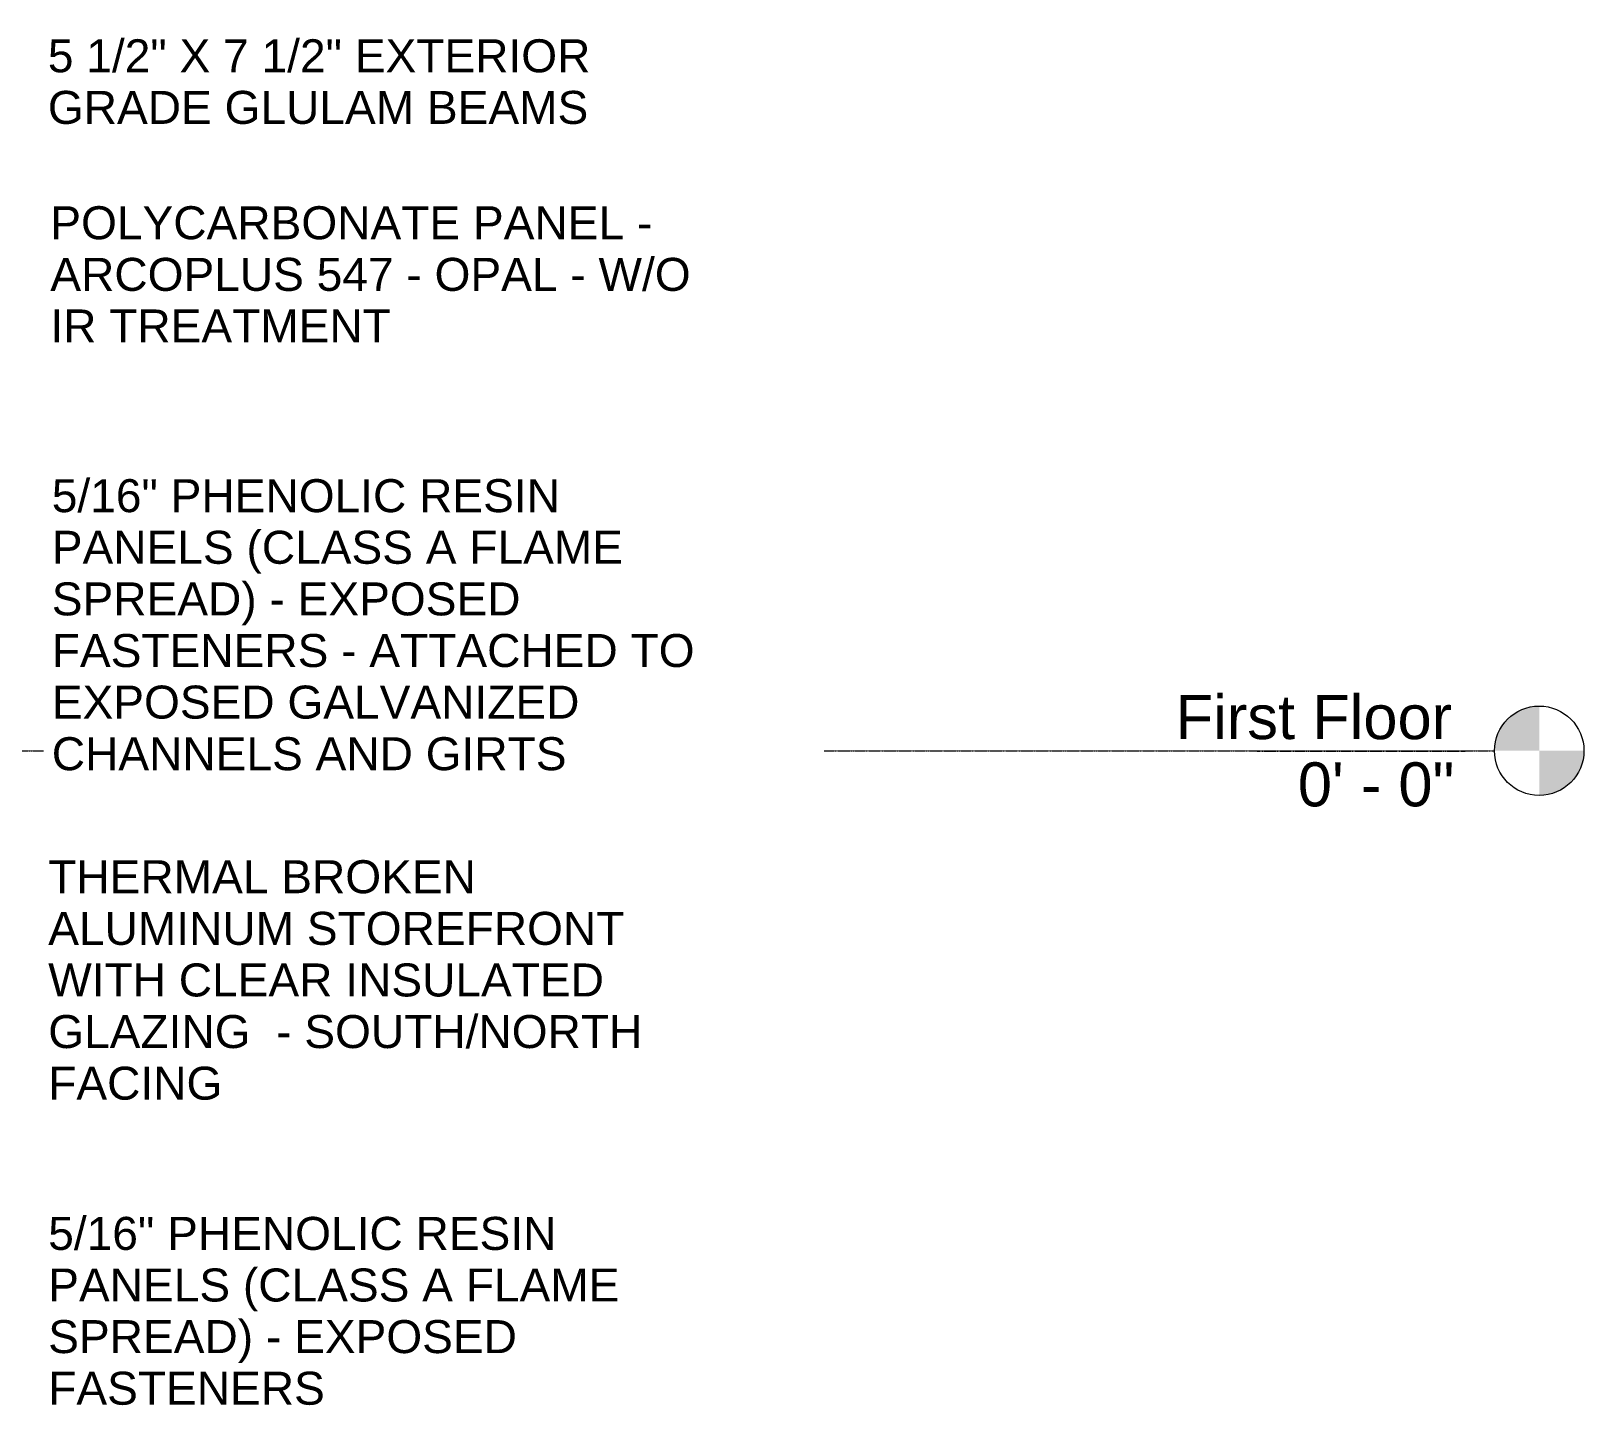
# Model space of a CAD drawing. Header units: inches. Extents: x 20273 to 40654, y -355 to 835.
# Drawn here: x 29598 to 30431, y -355 to 386 of the extents above; entities that cross this region are included whole.
import ezdxf

# ---------------------------------------------------------------- set-up
doc = ezdxf.new("R2010")
doc.units = ezdxf.units.IN
doc.header["$MEASUREMENT"] = 0
doc.linetypes.add('Grid Line 1_2_', pattern=[0.875, 0.5, -0.125, 0.125, -0.125])
doc.layers.add('A-ANNO-KEYN', color=231, linetype='Continuous', lineweight=9)
doc.layers.add('A-FLOR-LEVL', color=51, linetype='Continuous', lineweight=9)
doc.styles.add('Arial', font='arial.ttf', dxfattribs={"height": 23.60479})
doc.styles.add('Arial_2', font='arial.ttf', dxfattribs={"height": 17.703593})

# ---------------------------------------------------------------- blocks, each defined once
blk = doc.blocks.new('Level - Level Head - Circle-15001-Elevation - South')
at = {"layer": 'A-FLOR-LEVL'}
h = blk.add_hatch(color=256, dxfattribs=at)
edge = h.paths.add_edge_path(flags=0)
edge.add_line((27344.54, 0), (27320.54, 0))
edge.add_arc((27344.54, 0), 24, 90, 180, ccw=False)
edge.add_line((27344.54, 24), (27344.54, 0))
h = blk.add_hatch(color=256, dxfattribs=at)
edge = h.paths.add_edge_path(flags=0)
edge.add_line((27344.54, -24), (27344.54, 0))
edge.add_line((27344.54, 0), (27368.54, 0))
edge.add_arc((27344.54, 0), 24, 270, 360, ccw=False)
blk.add_circle((27344.54, 0), 24, dxfattribs=at)

msp = doc.modelspace()

# ---------------------------------------------------------------- block references
at = {"layer": 'A-FLOR-LEVL'}
msp.add_blockref('Level - Level Head - Circle-15001-Elevation - South', (3062.21, 0), dxfattribs=at)

# ---------------------------------------------------------------- texts
at = {"layer": 'A-ANNO-KEYN', "char_height": 17.7036, "attachment_point": 1, "line_spacing_factor": 0.938532, "style": 'Arial_2', "bg_fill": 3, "box_fill_scale": 1.25, "bg_fill_color": 0, "bg_fill_transparency": 0}
for s, insert, width in [('5 1/2" X 7 1/2" EXTERIOR\\PGRADE GLULAM BEAMS', (29606.63, 381.84), 346.68), ('POLYCARBONATE PANEL -\\PARCOPLUS 547 - OPAL - W/O\\PIR TREATMENT', (29607.95, 292.23), 408.888), ('THERMAL BROKEN\\PALUMINUM STOREFRONT\\PWITH CLEAR INSULATED\\PGLAZING  - SOUTH/NORTH\\PFACING', (29606.82, -58.77), 378.864), ('5/16" PHENOLIC RESIN\\PPANELS (CLASS A FLAME\\PSPREAD) - EXPOSED\\PFASTENERS', (29606.82, -250.19), 359.208)]:
    msp.add_mtext(s, dxfattribs=dict(at, insert=insert, width=width))
at = {"layer": 'A-FLOR-LEVL', "insert": (30360.04, 29.84), "char_height": 23.6048, "width": 176.256, "attachment_point": 3, "line_spacing_factor": 0.938532, "style": 'Arial', "bg_fill": 3, "box_fill_scale": 1.25, "bg_fill_color": 0, "bg_fill_transparency": 0}
msp.add_mtext('First Floor', dxfattribs=at)

# ---------------------------------------------------------------- next in the draw order: texts
at = {"layer": 'A-FLOR-LEVL', "insert": (30361.22, -6.23), "char_height": 23.605, "width": 99.936, "attachment_point": 3, "line_spacing_factor": 0.938532, "style": 'Arial', "bg_fill": 3, "box_fill_scale": 1.25, "bg_fill_color": 0, "bg_fill_transparency": 0}
msp.add_mtext('0\' - 0"', dxfattribs=at)

# ---------------------------------------------------------------- next in the draw order: linework, layer by layer
at = {"layer": 'A-FLOR-LEVL', "linetype": 'Grid Line 1_2_'}
msp.add_line((25041.38, 0), (30382.74, 0), dxfattribs=at)

# ---------------------------------------------------------------- next in the draw order: texts
at = {"layer": 'A-ANNO-KEYN', "insert": (29608.73, 145.75), "char_height": 17.7036, "width": 409.968, "attachment_point": 1, "line_spacing_factor": 0.938532, "style": 'Arial_2', "bg_fill": 3, "box_fill_scale": 1.25, "bg_fill_color": 0, "bg_fill_transparency": 0}
msp.add_mtext('5/16" PHENOLIC RESIN\\PPANELS (CLASS A FLAME\\PSPREAD) - EXPOSED\\PFASTENERS - ATTACHED TO\\PEXPOSED GALVANIZED\\PCHANNELS AND GIRTS', dxfattribs=at)

doc.saveas('drawing.dxf')
